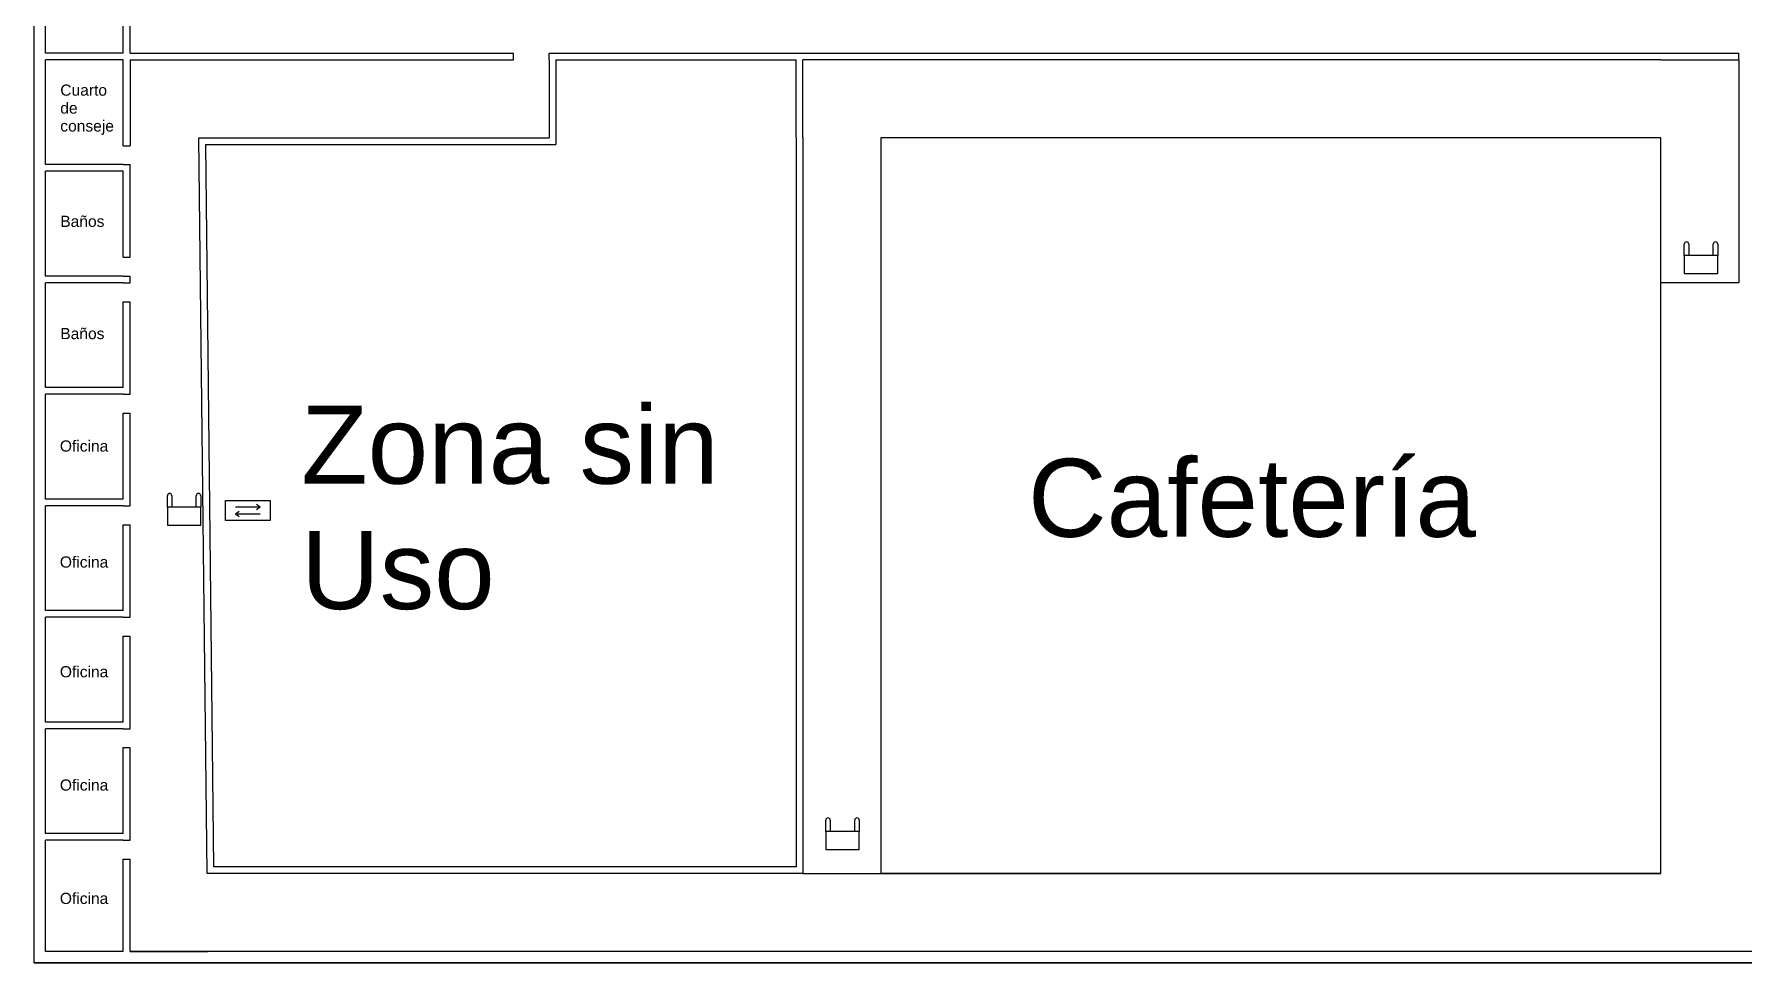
# Model space of a CAD drawing. Header units: millimetres. Extents: x 241 to 740, y 2361 to 4836.
# Drawn here: x 241.2 to 317.9, y 2360.5 to 2402.2 of the extents above; entities that cross this region are included whole.
import ezdxf

# ---------------------------------------------------------------- set-up
doc = ezdxf.new("R2010")
doc.units = ezdxf.units.MM
for name, color, linetype in [('DefaultNetwork', 100, 'Continuous'), ('DefaultTags', 7, 'Continuous'), ('DefaultWalls', 5, 'Continuous')]:
    doc.layers.add(name, color=color, linetype=linetype)
doc.styles.get("Standard").update_dxf_attribs({"font": 'arial.ttf'})

msp = doc.modelspace()

# ---------------------------------------------------------------- linework, layer by layer
at = {"layer": 'DefaultNetwork'}
for p, q in [((315.264, 2392.259), (315.264, 2392.777)), ((315.464, 2392.777), (315.464, 2392.259)), ((316.564, 2392.259), (316.564, 2392.777)), ((316.764, 2392.777), (316.764, 2392.259)), ((315.264, 2392.259), (315.264, 2391.459)), ((316.764, 2392.259), (315.264, 2392.259)), ((316.764, 2391.459), (316.764, 2392.259)), ((315.264, 2391.459), (316.764, 2391.459)), ((247.183, 2380.974), (247.183, 2381.492)), ((247.183, 2380.974), (247.183, 2380.174)), ((248.683, 2380.974), (247.183, 2380.974)), ((247.383, 2381.492), (247.383, 2380.974)), ((248.483, 2380.974), (248.483, 2381.492)), ((248.683, 2381.492), (248.683, 2380.974)), ((248.683, 2380.174), (248.683, 2380.974)), ((247.183, 2380.174), (248.683, 2380.174)), ((276.733, 2366.423), (276.733, 2366.941)), ((276.733, 2366.423), (276.733, 2365.623)), ((278.233, 2366.423), (276.733, 2366.423)), ((276.933, 2366.941), (276.933, 2366.423)), ((278.033, 2366.423), (278.033, 2366.941)), ((278.233, 2366.941), (278.233, 2366.423)), ((278.233, 2365.623), (278.233, 2366.423)), ((276.733, 2365.623), (278.233, 2365.623))]:
    msp.add_line(p, q, dxfattribs=at)
at = {"layer": 'DefaultNetwork', "color": 6}
for p, q in [((249.792, 2380.374), (249.792, 2381.274)), ((249.792, 2381.274), (251.792, 2381.274)), ((251.342, 2380.974), (250.242, 2380.974)), ((251.342, 2380.974), (251.181, 2381.093)), ((251.342, 2380.974), (251.181, 2380.856)), ((251.792, 2381.274), (251.792, 2380.374)), ((251.792, 2380.374), (249.792, 2380.374)), ((250.242, 2380.674), (250.403, 2380.793)), ((250.242, 2380.674), (251.342, 2380.674)), ((250.242, 2380.674), (250.403, 2380.556))]:
    msp.add_line(p, q, dxfattribs=at)
at = {"layer": 'DefaultNetwork'}
for centre in [(315.364, 2392.777), (316.664, 2392.777), (247.283, 2381.492), (248.583, 2381.492), (276.833, 2366.941), (278.133, 2366.941)]:
    msp.add_arc(centre, 0.1, 0, 180, dxfattribs=at)
at = {"layer": 'DefaultWalls'}
for p, q in [((241.207, 2360.541), (241.207, 2445.541)), ((241.207, 2360.541), (241.207, 2445.541)), ((241.207, 2360.541), (241.207, 2445.541)), ((241.207, 2360.541), (241.207, 2445.541)), ((241.707, 2401.341), (241.707, 2406.041)), ((241.707, 2401.341), (241.707, 2406.041)), ((241.707, 2401.341), (241.707, 2406.041)), ((241.707, 2401.341), (241.707, 2406.041)), ((245.207, 2401.341), (245.207, 2405.191)), ((245.207, 2401.341), (245.207, 2405.191)), ((245.207, 2401.341), (245.207, 2405.191)), ((245.207, 2401.341), (245.207, 2405.191)), ((245.507, 2401.341), (245.507, 2405.191)), ((245.507, 2401.341), (245.507, 2405.191)), ((245.507, 2401.341), (245.507, 2405.191)), ((245.507, 2401.341), (245.507, 2405.191)), ((241.207, 2360.541), (241.207, 2403.041)), ((241.207, 2360.541), (241.207, 2403.041)), ((241.207, 2360.541), (241.207, 2403.041)), ((241.207, 2360.541), (241.207, 2403.041)), ((245.207, 2401.341), (241.707, 2401.341)), ((245.207, 2401.341), (241.707, 2401.341)), ((245.207, 2401.341), (241.707, 2401.341)), ((245.207, 2401.341), (241.707, 2401.341)), ((245.207, 2401.341), (241.707, 2401.341)), ((245.207, 2401.341), (241.707, 2401.341)), ((245.207, 2401.341), (241.707, 2401.341)), ((245.207, 2401.341), (241.707, 2401.341)), ((245.207, 2401.041), (241.707, 2401.041)), ((241.707, 2396.341), (241.707, 2401.041)), ((245.207, 2401.041), (241.707, 2401.041)), ((245.207, 2401.041), (241.707, 2401.041)), ((241.707, 2396.341), (241.707, 2401.041)), ((245.207, 2401.041), (241.707, 2401.041)), ((245.207, 2401.041), (241.707, 2401.041)), ((241.707, 2396.341), (241.707, 2401.041)), ((245.207, 2401.041), (241.707, 2401.041)), ((245.207, 2401.041), (241.707, 2401.041)), ((241.707, 2396.341), (241.707, 2401.041)), ((245.207, 2401.041), (241.707, 2401.041)), ((245.207, 2397.191), (245.207, 2401.041)), ((245.207, 2397.191), (245.207, 2401.041)), ((245.207, 2397.191), (245.207, 2401.041)), ((245.207, 2397.191), (245.207, 2401.041)), ((245.507, 2401.341), (262.725, 2401.341)), ((245.507, 2401.341), (262.725, 2401.341)), ((245.507, 2401.341), (262.725, 2401.341)), ((245.507, 2401.341), (262.725, 2401.341)), ((245.507, 2401.041), (245.507, 2397.191)), ((245.507, 2401.041), (262.725, 2401.041)), ((245.507, 2401.041), (245.507, 2397.191)), ((245.507, 2401.041), (262.725, 2401.041)), ((245.507, 2401.041), (245.507, 2397.191)), ((245.507, 2401.041), (262.725, 2401.041)), ((245.507, 2401.041), (245.507, 2397.191)), ((245.507, 2401.041), (262.725, 2401.041)), ((262.725, 2401.041), (262.725, 2401.341)), ((262.725, 2401.041), (262.725, 2401.341)), ((262.725, 2401.041), (262.725, 2401.341)), ((262.725, 2401.041), (262.725, 2401.341)), ((264.325, 2401.041), (264.325, 2401.341)), ((264.325, 2401.341), (277.271, 2401.341)), ((264.325, 2401.041), (264.325, 2401.341)), ((264.325, 2401.341), (277.271, 2401.341)), ((264.325, 2401.041), (264.325, 2401.341)), ((264.325, 2401.341), (277.271, 2401.341)), ((264.325, 2401.041), (264.325, 2401.341)), ((264.325, 2401.341), (277.271, 2401.341)), ((264.325, 2401.041), (264.325, 2397.541)), ((264.325, 2401.041), (264.325, 2397.541)), ((264.325, 2401.041), (264.325, 2397.541)), ((264.325, 2401.041), (264.325, 2397.541)), ((264.625, 2401.041), (264.625, 2397.241)), ((264.625, 2401.041), (275.407, 2401.041)), ((264.625, 2401.041), (264.625, 2397.241)), ((264.625, 2401.041), (275.407, 2401.041)), ((264.625, 2401.041), (264.625, 2397.241)), ((264.625, 2401.041), (275.407, 2401.041)), ((264.625, 2401.041), (264.625, 2397.241)), ((264.625, 2401.041), (275.407, 2401.041)), ((275.407, 2397.541), (275.407, 2401.041)), ((275.407, 2397.541), (275.407, 2401.041)), ((275.407, 2397.541), (275.407, 2401.041)), ((275.407, 2397.541), (275.407, 2401.041)), ((275.707, 2397.541), (275.707, 2401.041)), ((279.207, 2401.041), (275.707, 2401.041)), ((275.707, 2397.541), (275.707, 2401.041)), ((279.207, 2401.041), (275.707, 2401.041)), ((275.707, 2397.541), (275.707, 2401.041)), ((279.207, 2401.041), (275.707, 2401.041)), ((275.707, 2397.541), (275.707, 2401.041)), ((279.207, 2401.041), (275.707, 2401.041)), ((277.271, 2401.341), (317.707, 2401.341)), ((277.271, 2401.341), (317.707, 2401.341)), ((277.271, 2401.341), (317.707, 2401.341)), ((277.271, 2401.341), (317.707, 2401.341)), ((314.207, 2401.041), (279.207, 2401.041)), ((314.207, 2401.041), (279.207, 2401.041)), ((314.207, 2401.041), (279.207, 2401.041)), ((314.207, 2401.041), (279.207, 2401.041)), ((314.207, 2401.041), (317.707, 2401.041)), ((314.207, 2401.041), (317.707, 2401.041)), ((314.207, 2401.041), (317.707, 2401.041)), ((314.207, 2401.041), (317.707, 2401.041)), ((317.707, 2401.041), (317.707, 2401.341)), ((317.707, 2401.041), (317.707, 2401.341)), ((317.707, 2401.041), (317.707, 2401.341)), ((317.707, 2401.041), (317.707, 2401.341)), ((317.707, 2401.041), (317.707, 2394.041)), ((317.707, 2401.041), (317.707, 2394.041)), ((317.707, 2401.041), (317.707, 2394.041)), ((317.707, 2401.041), (317.707, 2394.041)), ((245.207, 2397.191), (245.507, 2397.191)), ((245.207, 2397.191), (245.507, 2397.191)), ((245.207, 2397.191), (245.507, 2397.191)), ((245.207, 2397.191), (245.507, 2397.191)), ((248.968, 2364.541), (248.601, 2397.541)), ((248.601, 2397.541), (262.725, 2397.541)), ((248.968, 2364.541), (248.601, 2397.541)), ((248.601, 2397.541), (262.725, 2397.541)), ((248.968, 2364.541), (248.601, 2397.541)), ((248.601, 2397.541), (262.725, 2397.541)), ((248.968, 2364.541), (248.601, 2397.541)), ((248.601, 2397.541), (262.725, 2397.541)), ((248.601, 2397.241), (248.604, 2397.241)), ((248.601, 2397.241), (248.604, 2397.241)), ((248.601, 2397.241), (248.604, 2397.241)), ((248.601, 2397.241), (248.604, 2397.241)), ((248.901, 2397.541), (248.901, 2397.544)), ((248.901, 2397.541), (248.901, 2397.544)), ((248.901, 2397.541), (248.901, 2397.544)), ((248.901, 2397.541), (248.901, 2397.544)), ((249.264, 2364.841), (248.904, 2397.241)), ((248.904, 2397.241), (262.725, 2397.241)), ((249.264, 2364.841), (248.904, 2397.241)), ((248.904, 2397.241), (262.725, 2397.241)), ((249.264, 2364.841), (248.904, 2397.241)), ((248.904, 2397.241), (262.725, 2397.241)), ((249.264, 2364.841), (248.904, 2397.241)), ((248.904, 2397.241), (262.725, 2397.241)), ((262.725, 2397.541), (264.325, 2397.541)), ((262.725, 2397.541), (264.325, 2397.541)), ((262.725, 2397.541), (264.325, 2397.541)), ((262.725, 2397.541), (264.325, 2397.541)), ((262.725, 2397.241), (264.325, 2397.241)), ((262.725, 2397.241), (264.325, 2397.241)), ((262.725, 2397.241), (264.325, 2397.241)), ((262.725, 2397.241), (264.325, 2397.241)), ((264.325, 2397.241), (264.625, 2397.241)), ((264.325, 2397.241), (264.625, 2397.241)), ((264.325, 2397.241), (264.625, 2397.241)), ((264.325, 2397.241), (264.625, 2397.241)), ((275.407, 2397.541), (275.407, 2364.841)), ((275.407, 2397.541), (275.407, 2364.841)), ((275.407, 2397.541), (275.407, 2364.841)), ((275.407, 2397.541), (275.407, 2364.841)), ((275.707, 2397.541), (275.707, 2364.541)), ((275.707, 2397.541), (275.707, 2364.541)), ((275.707, 2397.541), (275.707, 2364.541)), ((275.707, 2397.541), (275.707, 2364.541)), ((314.207, 2397.541), (279.207, 2397.541)), ((279.207, 2397.541), (279.207, 2364.541)), ((314.207, 2397.541), (279.207, 2397.541)), ((279.207, 2397.541), (279.207, 2364.541)), ((314.207, 2397.541), (279.207, 2397.541)), ((279.207, 2397.541), (279.207, 2364.541)), ((314.207, 2397.541), (279.207, 2397.541)), ((279.207, 2397.541), (279.207, 2364.541)), ((314.207, 2364.541), (314.207, 2397.541)), ((314.207, 2364.541), (314.207, 2397.541)), ((314.207, 2364.541), (314.207, 2397.541)), ((314.207, 2364.541), (314.207, 2397.541)), ((245.207, 2396.341), (241.707, 2396.341)), ((245.207, 2396.341), (241.707, 2396.341)), ((245.207, 2396.341), (241.707, 2396.341)), ((245.207, 2396.341), (241.707, 2396.341)), ((245.207, 2396.341), (245.507, 2396.341)), ((245.207, 2396.341), (245.507, 2396.341)), ((245.207, 2396.341), (245.507, 2396.341)), ((245.207, 2396.341), (245.507, 2396.341)), ((245.507, 2392.191), (245.507, 2396.341)), ((245.507, 2392.191), (245.507, 2396.341)), ((245.507, 2392.191), (245.507, 2396.341)), ((245.507, 2392.191), (245.507, 2396.341)), ((245.207, 2396.041), (241.707, 2396.041)), ((241.707, 2391.341), (241.707, 2396.041)), ((245.207, 2396.041), (241.707, 2396.041)), ((241.707, 2391.341), (241.707, 2396.041)), ((245.207, 2396.041), (241.707, 2396.041)), ((241.707, 2391.341), (241.707, 2396.041)), ((245.207, 2396.041), (241.707, 2396.041)), ((241.707, 2391.341), (241.707, 2396.041)), ((245.207, 2392.191), (245.207, 2396.041)), ((245.207, 2392.191), (245.207, 2396.041)), ((245.207, 2392.191), (245.207, 2396.041)), ((245.207, 2392.191), (245.207, 2396.041)), ((317.707, 2394.041), (317.707, 2391.041)), ((317.707, 2394.041), (317.707, 2391.041)), ((317.707, 2394.041), (317.707, 2391.041)), ((317.707, 2394.041), (317.707, 2391.041)), ((245.207, 2392.191), (245.507, 2392.191)), ((245.207, 2392.191), (245.507, 2392.191)), ((245.207, 2392.191), (245.507, 2392.191)), ((245.207, 2392.191), (245.507, 2392.191)), ((245.207, 2391.341), (241.707, 2391.341)), ((245.207, 2391.341), (241.707, 2391.341)), ((245.207, 2391.341), (241.707, 2391.341)), ((245.207, 2391.341), (241.707, 2391.341)), ((245.207, 2391.341), (241.707, 2391.341)), ((245.207, 2391.341), (241.707, 2391.341)), ((245.207, 2391.341), (241.707, 2391.341)), ((245.207, 2391.341), (241.707, 2391.341)), ((245.207, 2391.041), (241.707, 2391.041)), ((241.707, 2386.341), (241.707, 2391.041)), ((245.207, 2391.041), (241.707, 2391.041)), ((241.707, 2386.341), (241.707, 2391.041)), ((245.207, 2391.041), (241.707, 2391.041)), ((241.707, 2386.341), (241.707, 2391.041)), ((245.207, 2391.041), (241.707, 2391.041)), ((241.707, 2386.341), (241.707, 2391.041)), ((245.207, 2391.341), (245.507, 2391.341)), ((245.207, 2391.341), (245.507, 2391.341)), ((245.207, 2391.341), (245.507, 2391.341)), ((245.207, 2391.341), (245.507, 2391.341)), ((245.207, 2391.041), (245.507, 2391.041)), ((245.207, 2391.041), (245.507, 2391.041)), ((245.207, 2391.041), (245.507, 2391.041)), ((245.207, 2391.041), (245.507, 2391.041)), ((245.507, 2391.041), (245.507, 2391.341)), ((245.507, 2391.041), (245.507, 2391.341)), ((245.507, 2391.041), (245.507, 2391.341)), ((245.507, 2391.041), (245.507, 2391.341)), ((317.707, 2391.041), (314.207, 2391.041)), ((317.707, 2391.041), (314.207, 2391.041)), ((317.707, 2391.041), (314.207, 2391.041)), ((317.707, 2391.041), (314.207, 2391.041)), ((245.207, 2386.341), (245.207, 2390.191)), ((245.207, 2390.191), (245.507, 2390.191)), ((245.207, 2386.341), (245.207, 2390.191)), ((245.207, 2390.191), (245.507, 2390.191)), ((245.207, 2386.341), (245.207, 2390.191)), ((245.207, 2390.191), (245.507, 2390.191)), ((245.207, 2386.341), (245.207, 2390.191)), ((245.207, 2390.191), (245.507, 2390.191)), ((245.507, 2386.041), (245.507, 2390.191)), ((245.507, 2386.041), (245.507, 2390.191)), ((245.507, 2386.041), (245.507, 2390.191)), ((245.507, 2386.041), (245.507, 2390.191)), ((245.207, 2386.341), (241.707, 2386.341)), ((245.207, 2386.341), (241.707, 2386.341)), ((245.207, 2386.341), (241.707, 2386.341)), ((245.207, 2386.341), (241.707, 2386.341)), ((245.207, 2386.041), (241.707, 2386.041)), ((241.707, 2381.341), (241.707, 2386.041)), ((245.207, 2386.041), (241.707, 2386.041)), ((241.707, 2381.341), (241.707, 2386.041)), ((245.207, 2386.041), (241.707, 2386.041)), ((241.707, 2381.341), (241.707, 2386.041)), ((245.207, 2386.041), (241.707, 2386.041)), ((241.707, 2381.341), (241.707, 2386.041)), ((245.207, 2386.041), (245.507, 2386.041)), ((245.207, 2386.041), (245.507, 2386.041)), ((245.207, 2386.041), (245.507, 2386.041)), ((245.207, 2386.041), (245.507, 2386.041)), ((245.207, 2381.341), (245.207, 2385.191)), ((245.207, 2385.191), (245.507, 2385.191)), ((245.207, 2381.341), (245.207, 2385.191)), ((245.207, 2385.191), (245.507, 2385.191)), ((245.207, 2381.341), (245.207, 2385.191)), ((245.207, 2385.191), (245.507, 2385.191)), ((245.207, 2381.341), (245.207, 2385.191)), ((245.207, 2385.191), (245.507, 2385.191)), ((245.507, 2381.041), (245.507, 2385.191)), ((245.507, 2381.041), (245.507, 2385.191)), ((245.507, 2381.041), (245.507, 2385.191)), ((245.507, 2381.041), (245.507, 2385.191)), ((245.207, 2381.341), (241.707, 2381.341)), ((245.207, 2381.341), (241.707, 2381.341)), ((245.207, 2381.341), (241.707, 2381.341)), ((245.207, 2381.341), (241.707, 2381.341)), ((245.207, 2381.041), (241.707, 2381.041)), ((245.207, 2381.041), (241.707, 2381.041)), ((241.707, 2376.341), (241.707, 2381.041)), ((245.207, 2381.041), (241.707, 2381.041)), ((245.207, 2381.041), (241.707, 2381.041)), ((241.707, 2376.341), (241.707, 2381.041)), ((245.207, 2381.041), (241.707, 2381.041)), ((245.207, 2381.041), (241.707, 2381.041)), ((241.707, 2376.341), (241.707, 2381.041)), ((245.207, 2381.041), (241.707, 2381.041)), ((245.207, 2381.041), (241.707, 2381.041)), ((241.707, 2376.341), (241.707, 2381.041)), ((245.207, 2381.041), (245.507, 2381.041)), ((245.207, 2381.041), (245.507, 2381.041)), ((245.207, 2381.041), (245.507, 2381.041)), ((245.207, 2381.041), (245.507, 2381.041)), ((245.207, 2376.341), (245.207, 2380.191)), ((245.207, 2380.191), (245.507, 2380.191)), ((245.207, 2376.341), (245.207, 2380.191)), ((245.207, 2380.191), (245.507, 2380.191)), ((245.207, 2376.341), (245.207, 2380.191)), ((245.207, 2380.191), (245.507, 2380.191)), ((245.207, 2376.341), (245.207, 2380.191)), ((245.207, 2380.191), (245.507, 2380.191)), ((245.507, 2376.041), (245.507, 2380.191)), ((245.507, 2376.041), (245.507, 2380.191)), ((245.507, 2376.041), (245.507, 2380.191)), ((245.507, 2376.041), (245.507, 2380.191)), ((245.207, 2376.341), (241.707, 2376.341)), ((245.207, 2376.341), (241.707, 2376.341)), ((245.207, 2376.341), (241.707, 2376.341)), ((245.207, 2376.341), (241.707, 2376.341)), ((245.207, 2376.041), (241.707, 2376.041)), ((241.707, 2371.341), (241.707, 2376.041)), ((245.207, 2376.041), (241.707, 2376.041)), ((241.707, 2371.341), (241.707, 2376.041)), ((245.207, 2376.041), (241.707, 2376.041)), ((241.707, 2371.341), (241.707, 2376.041)), ((245.207, 2376.041), (241.707, 2376.041)), ((241.707, 2371.341), (241.707, 2376.041)), ((245.207, 2376.041), (245.507, 2376.041)), ((245.207, 2376.041), (245.507, 2376.041)), ((245.207, 2376.041), (245.507, 2376.041)), ((245.207, 2376.041), (245.507, 2376.041)), ((245.207, 2371.341), (245.207, 2375.191)), ((245.207, 2375.191), (245.507, 2375.191)), ((245.207, 2371.341), (245.207, 2375.191)), ((245.207, 2375.191), (245.507, 2375.191)), ((245.207, 2371.341), (245.207, 2375.191)), ((245.207, 2375.191), (245.507, 2375.191)), ((245.207, 2371.341), (245.207, 2375.191)), ((245.207, 2375.191), (245.507, 2375.191)), ((245.507, 2371.041), (245.507, 2375.191)), ((245.507, 2371.041), (245.507, 2375.191)), ((245.507, 2371.041), (245.507, 2375.191)), ((245.507, 2371.041), (245.507, 2375.191)), ((245.207, 2371.341), (241.707, 2371.341)), ((245.207, 2371.341), (241.707, 2371.341)), ((245.207, 2371.341), (241.707, 2371.341)), ((245.207, 2371.341), (241.707, 2371.341)), ((245.207, 2371.041), (241.707, 2371.041)), ((241.707, 2366.341), (241.707, 2371.041)), ((245.207, 2371.041), (241.707, 2371.041)), ((241.707, 2366.341), (241.707, 2371.041)), ((245.207, 2371.041), (241.707, 2371.041)), ((241.707, 2366.341), (241.707, 2371.041)), ((245.207, 2371.041), (241.707, 2371.041)), ((241.707, 2366.341), (241.707, 2371.041)), ((245.207, 2371.041), (245.507, 2371.041)), ((245.207, 2371.041), (245.507, 2371.041)), ((245.207, 2371.041), (245.507, 2371.041)), ((245.207, 2371.041), (245.507, 2371.041)), ((245.207, 2366.341), (245.207, 2370.191)), ((245.207, 2370.191), (245.507, 2370.191)), ((245.207, 2366.341), (245.207, 2370.191)), ((245.207, 2370.191), (245.507, 2370.191)), ((245.207, 2366.341), (245.207, 2370.191)), ((245.207, 2370.191), (245.507, 2370.191)), ((245.207, 2366.341), (245.207, 2370.191)), ((245.207, 2370.191), (245.507, 2370.191)), ((245.507, 2366.041), (245.507, 2370.191)), ((245.507, 2366.041), (245.507, 2370.191)), ((245.507, 2366.041), (245.507, 2370.191)), ((245.507, 2366.041), (245.507, 2370.191)), ((245.207, 2366.341), (241.707, 2366.341)), ((245.207, 2366.341), (241.707, 2366.341)), ((245.207, 2366.341), (241.707, 2366.341)), ((245.207, 2366.341), (241.707, 2366.341)), ((245.207, 2366.041), (241.707, 2366.041)), ((241.707, 2361.041), (241.707, 2366.041)), ((245.207, 2366.041), (241.707, 2366.041)), ((241.707, 2361.041), (241.707, 2366.041)), ((245.207, 2366.041), (241.707, 2366.041)), ((241.707, 2361.041), (241.707, 2366.041)), ((245.207, 2366.041), (241.707, 2366.041)), ((241.707, 2361.041), (241.707, 2366.041)), ((245.207, 2366.041), (245.507, 2366.041)), ((245.207, 2366.041), (245.507, 2366.041)), ((245.207, 2366.041), (245.507, 2366.041)), ((245.207, 2366.041), (245.507, 2366.041)), ((245.207, 2366.041), (245.507, 2366.041)), ((245.207, 2366.041), (245.507, 2366.041)), ((245.207, 2366.041), (245.507, 2366.041)), ((245.207, 2366.041), (245.507, 2366.041)), ((245.207, 2361.041), (245.207, 2365.191)), ((245.207, 2365.191), (245.507, 2365.191)), ((245.207, 2361.041), (245.207, 2365.191)), ((245.207, 2365.191), (245.507, 2365.191)), ((245.207, 2361.041), (245.207, 2365.191)), ((245.207, 2365.191), (245.507, 2365.191)), ((245.207, 2361.041), (245.207, 2365.191)), ((245.207, 2365.191), (245.507, 2365.191)), ((245.507, 2361.041), (245.507, 2365.191)), ((245.507, 2361.041), (245.507, 2365.191)), ((245.507, 2361.041), (245.507, 2365.191)), ((245.507, 2361.041), (245.507, 2365.191)), ((275.407, 2364.841), (249.264, 2364.841)), ((275.407, 2364.841), (249.264, 2364.841)), ((275.407, 2364.841), (249.264, 2364.841)), ((275.407, 2364.841), (249.264, 2364.841)), ((275.707, 2364.541), (248.968, 2364.541)), ((275.707, 2364.541), (248.968, 2364.541)), ((275.707, 2364.541), (248.968, 2364.541)), ((275.707, 2364.541), (248.968, 2364.541)), ((275.707, 2364.541), (279.207, 2364.541)), ((275.707, 2364.541), (279.207, 2364.541)), ((275.707, 2364.541), (279.207, 2364.541)), ((275.707, 2364.541), (279.207, 2364.541)), ((314.207, 2364.541), (279.207, 2364.541)), ((314.207, 2364.541), (279.207, 2364.541)), ((279.207, 2364.541), (314.207, 2364.541)), ((314.207, 2364.541), (279.207, 2364.541)), ((314.207, 2364.541), (279.207, 2364.541)), ((279.207, 2364.541), (314.207, 2364.541)), ((314.207, 2364.541), (279.207, 2364.541)), ((314.207, 2364.541), (279.207, 2364.541)), ((279.207, 2364.541), (314.207, 2364.541)), ((314.207, 2364.541), (279.207, 2364.541)), ((314.207, 2364.541), (279.207, 2364.541)), ((279.207, 2364.541), (314.207, 2364.541)), ((245.207, 2361.041), (241.707, 2361.041)), ((245.207, 2361.041), (241.707, 2361.041)), ((245.207, 2361.041), (241.707, 2361.041)), ((245.207, 2361.041), (241.707, 2361.041)), ((339.207, 2361.041), (245.507, 2361.041)), ((245.507, 2361.041), (249.007, 2361.041)), ((339.207, 2361.041), (245.507, 2361.041)), ((245.507, 2361.041), (249.007, 2361.041)), ((339.207, 2361.041), (245.507, 2361.041)), ((245.507, 2361.041), (249.007, 2361.041)), ((339.207, 2361.041), (245.507, 2361.041)), ((245.507, 2361.041), (249.007, 2361.041)), ((339.207, 2360.541), (241.207, 2360.541)), ((241.207, 2360.541), (339.207, 2360.541)), ((339.207, 2360.541), (241.207, 2360.541)), ((241.207, 2360.541), (339.207, 2360.541)), ((339.207, 2360.541), (241.207, 2360.541)), ((241.207, 2360.541), (339.207, 2360.541)), ((339.207, 2360.541), (241.207, 2360.541)), ((241.207, 2360.541), (339.207, 2360.541))]:
    msp.add_line(p, q, dxfattribs=at)

# ---------------------------------------------------------------- texts
at = {"layer": 'DefaultTags'}
for s, height, p in [('Cuarto', 0.5, (242.378, 2399.433)), ('de', 0.5, (242.378, 2398.63)), ('conseje', 0.5, (242.378, 2397.827)), ('Baños', 0.5, (242.379, 2393.548)), ('Baños', 0.5, (242.379, 2388.515)), ('Zona sin', 3.5, (253.183, 2382.029)), ('Oficina', 0.5, (242.359, 2383.471)), ('Cafetería', 3.5, (285.806, 2379.647)), ('Uso', 3.5, (253.183, 2376.406)), ('Oficina', 0.5, (242.359, 2378.267)), ('Oficina', 0.5, (242.359, 2373.346)), ('Oficina', 0.5, (242.359, 2368.264)), ('Oficina', 0.5, (242.359, 2363.179))]:
    msp.add_text(s, height=height, dxfattribs=at).set_placement(p)

doc.saveas('drawing.dxf')
